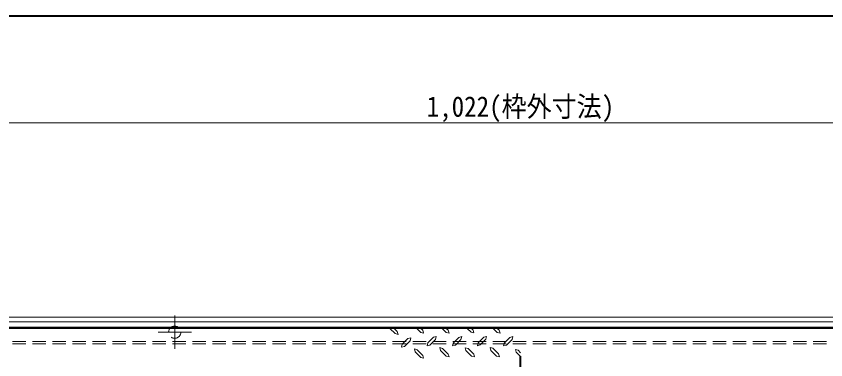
# Model space of a CAD drawing. Units: millimetres at full size, sheet at 1:10; details may follow other scales. Extents: x -2039 to 2011, y -1414 to 1396.
# Drawn here: x -1632 to -904, y 1086 to 1396 of the extents above; entities that cross this region are included whole.
import ezdxf
from ezdxf.enums import TextEntityAlignment as Align

# ---------------------------------------------------------------- set-up
doc = ezdxf.new("R2010")
doc.units = ezdxf.units.MM
doc.header["$LTSCALE"] = 10
doc.linetypes.add('CHAIN1', pattern=[8, 5, -1, 1, -1])
doc.linetypes.add('DASHED1', pattern=[1.8, 1.2, -0.6])
doc.layers.add('0-0_ﾚｲﾔ1', color=4, linetype='Continuous', lineweight=9)
doc.styles.add('ＭＳ ゴシック', font='')
doc.styles.get('ＭＳ ゴシック').set_extended_font_data('MS Gothic')

msp = doc.modelspace()

# ---------------------------------------------------------------- linework, layer by layer
at = {"layer": '0-0_ﾚｲﾔ1', "color": 1, "lineweight": 40}
for p, q in [((2011.23, 1395.55), (-2038.77, 1395.55)), ((-1178.77, 834.55), (-1178.77, 1089.55))]:
    msp.add_line(p, q, dxfattribs=at)
at = {"layer": '0-0_ﾚｲﾔ1'}
for p, q in [((-667.77, 1299.55), (-1689.77, 1299.55)), ((-693.77, 1124.55), (-1663.77, 1124.55)), ((-1296.33, 1114.55), (-1291.47, 1109.81)), ((-1272.18, 1114.55), (-1268.57, 1110.94)), ((-1268.49, 1114.55), (-1266.72, 1112.78)), ((-1249.28, 1114.55), (-1245.67, 1110.94)), ((-1245.51, 1114.55), (-1243.74, 1112.78)), ((-1226.65, 1114.55), (-1223.25, 1111.02)), ((-1223.01, 1114.55), (-1221.32, 1112.86)), ((-1203.4, 1114.55), (-1199.78, 1110.94)), ((-1199.7, 1114.55), (-1197.93, 1112.78)), ((-1266, 1110.29), (-1268.57, 1110.94)), ((-1266.72, 1112.78), (-1266, 1110.29)), ((-1243.1, 1110.21), (-1245.67, 1110.94)), ((-1243.74, 1112.78), (-1243.1, 1110.21)), ((-1220.68, 1110.37), (-1223.25, 1111.02)), ((-1221.32, 1112.86), (-1220.68, 1110.37)), ((-1197.21, 1110.21), (-1199.78, 1110.94)), ((-1197.93, 1112.78), (-1197.21, 1110.21)), ((-1285.12, 1100.17), (-1285.76, 1097.68)), ((-1283.19, 1098.32), (-1278.13, 1103.38)), ((-1262.22, 1101.37), (-1262.86, 1098.88)), ((-1260.29, 1099.52), (-1262.86, 1098.88)), ((-1260.29, 1099.52), (-1255.23, 1104.59)), ((-1239.32, 1101.29), (-1239.96, 1098.8)), ((-1237.39, 1099.44), (-1239.96, 1098.8)), ((-1237.39, 1099.44), (-1232.33, 1104.51)), ((-1216.9, 1101.45), (-1217.54, 1098.96)), ((-1214.97, 1099.61), (-1217.54, 1098.96)), ((-1214.97, 1099.61), (-1209.91, 1104.67)), ((-1193.43, 1101.29), (-1194.08, 1098.8)), ((-1191.51, 1099.44), (-1194.08, 1098.8)), ((-1191.51, 1099.44), (-1186.44, 1104.51)), ((-1283.19, 1098.32), (-1285.76, 1097.68)), ((-1273.63, 1093.42), (-1274.27, 1095.99)), ((-1271.78, 1095.35), (-1274.27, 1095.99)), ((-1273.63, 1093.42), (-1268.57, 1088.36)), ((-1271.78, 1095.35), (-1266.72, 1090.2)), ((-1250.73, 1094.62), (-1251.37, 1097.19)), ((-1248.88, 1096.55), (-1251.37, 1097.19)), ((-1250.73, 1094.62), (-1245.67, 1089.56)), ((-1248.88, 1096.55), (-1243.82, 1091.41)), ((-1227.83, 1094.54), (-1228.47, 1097.11)), ((-1225.98, 1096.47), (-1228.47, 1097.11)), ((-1227.83, 1094.54), (-1222.76, 1089.48)), ((-1225.98, 1096.47), (-1220.92, 1091.33)), ((-1205.41, 1094.7), (-1206.05, 1097.27)), ((-1203.56, 1096.63), (-1206.05, 1097.27)), ((-1205.41, 1094.7), (-1200.35, 1089.64)), ((-1203.56, 1096.63), (-1198.5, 1091.49)), ((-1180.82, 1094.94), (-1183.39, 1095.59)), ((-1182.67, 1093.02), (-1183.39, 1095.59)), ((-1182.67, 1093.02), (-1178.77, 1089.12)), ((-1180.82, 1094.94), (-1178.77, 1092.6)), ((-1266, 1087.71), (-1268.57, 1088.36)), ((-1266.72, 1090.2), (-1266, 1087.71)), ((-1243.1, 1088.92), (-1245.67, 1089.56)), ((-1243.82, 1091.41), (-1243.1, 1088.92)), ((-1220.19, 1088.84), (-1222.76, 1089.48)), ((-1220.92, 1091.33), (-1220.19, 1088.84)), ((-1197.77, 1089), (-1200.35, 1089.64)), ((-1198.5, 1091.49), (-1197.77, 1089))]:
    msp.add_line(p, q, dxfattribs=at)
at = {"layer": '0-0_ﾚｲﾔ1', "linetype": 'CHAIN1'}
for p, q in [((-1489.77, 1096.05), (-1489.77, 1126.05)), ((-1474.77, 1111.05), (-1504.77, 1111.05))]:
    msp.add_line(p, q, dxfattribs=at)
at = {"layer": '0-0_ﾚｲﾔ1', "color": 7, "lineweight": 18}
for p, q in [((-667.77, 1120.55), (-1689.77, 1120.55)), ((-672.77, 1115.55), (-1684.77, 1115.55))]:
    msp.add_line(p, q, dxfattribs=at)
at = {"layer": '0-0_ﾚｲﾔ1', "color": 5, "lineweight": 25}
msp.add_line((-673.77, 1114.55), (-1683.77, 1114.55), dxfattribs=at)
at = {"layer": '0-0_ﾚｲﾔ1', "linetype": 'DASHED1'}
for p, q in [((-687.77, 1102.85), (-1669.77, 1102.85)), ((-687.77, 1100.55), (-1669.77, 1100.55))]:
    msp.add_line(p, q, dxfattribs=at)
at = {"layer": '0-0_ﾚｲﾔ1'}
for points in [[(-1292.51, 1114.55), (-1289.62, 1111.66), (-1288.9, 1109.09), (-1291.47, 1109.81)], [(-1262.22, 1101.37), (-1257.08, 1106.52), (-1254.59, 1107.16), (-1255.23, 1104.59)], [(-1239.32, 1101.29), (-1234.18, 1106.44), (-1231.68, 1107.08), (-1232.33, 1104.51)], [(-1216.9, 1101.45), (-1211.76, 1106.6), (-1209.26, 1107.24), (-1209.91, 1104.67)], [(-1193.43, 1101.29), (-1188.29, 1106.44), (-1185.8, 1107.08), (-1186.44, 1104.51)], [(-1285.12, 1100.17), (-1279.98, 1105.31), (-1277.49, 1105.95), (-1278.13, 1103.38)]]:
    msp.add_lwpolyline(points, dxfattribs=at)
at = {"layer": '0-0_ﾚｲﾔ1', "linetype": 'DASHED1'}
msp.add_circle((-1489.77, 1111.05), 5.5, dxfattribs=at)

# ---------------------------------------------------------------- texts
at = {"layer": '0-0_ﾚｲﾔ1', "color": 7, "style": 'ＭＳ ゴシック', "width": 0.9}
msp.add_text('1,022(枠外寸法)', height=18.33, dxfattribs=at).set_placement((-1263.14, 1299.55), align=Align.BOTTOM_LEFT)

doc.saveas('drawing.dxf')
